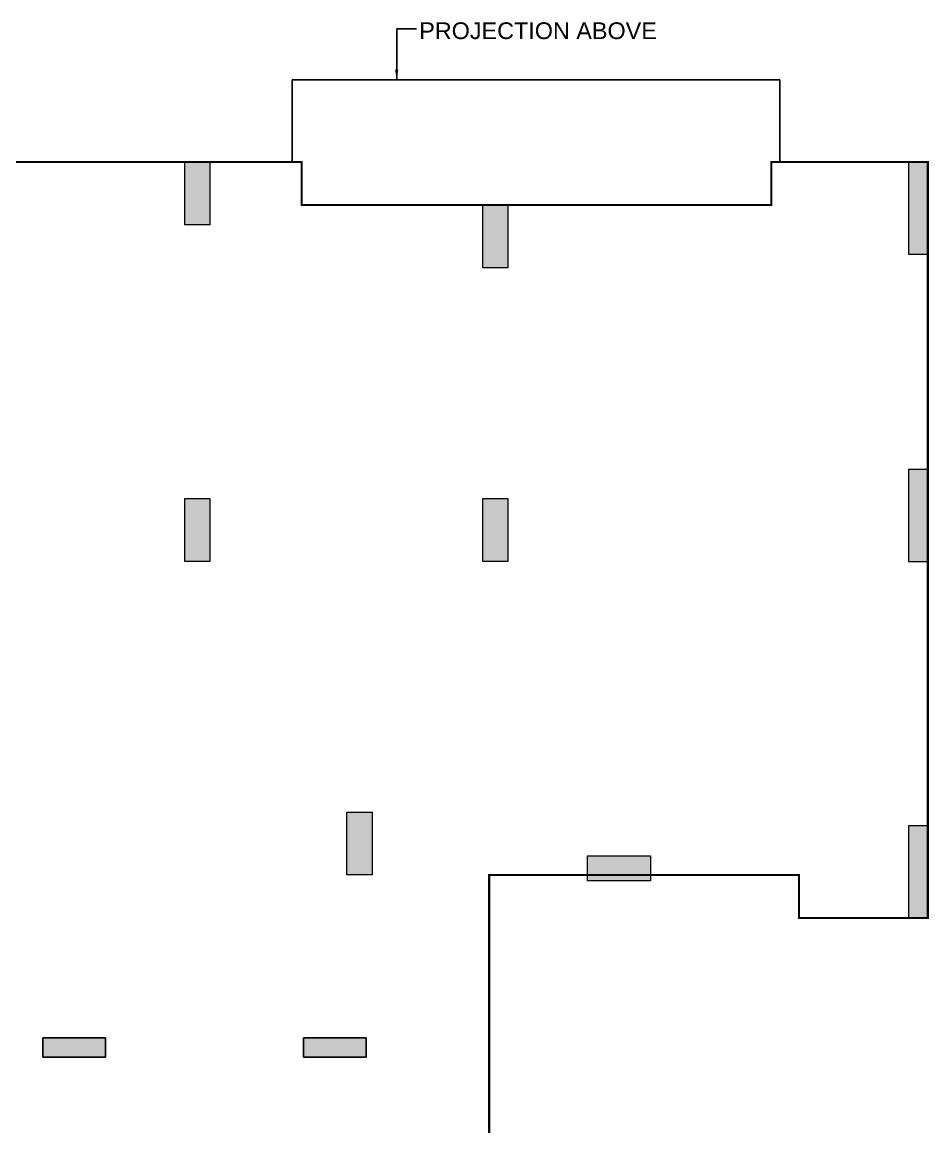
# Model space of a CAD drawing. Header units: millimetres. Extents: x 1123469 to 1752051, y -126924 to 196924.
# Drawn here: x 1319193 to 1330034, y 141770 to 154983 of the extents above; entities that cross this region are included whole.
import ezdxf

# ---------------------------------------------------------------- set-up
doc = ezdxf.new("R2010")
doc.units = ezdxf.units.MM
doc.header["$LTSCALE"] = 500
doc.header["$MEASUREMENT"] = 0
doc.linetypes.add('HIDDEN', pattern=[0.375, 0.25, -0.125])
for name, color, linetype in [('COLUMN', 1, 'Continuous'), ('Cornice', 252, 'Continuous'), ('TEXT-RM NAME', 6, 'Continuous')]:
    doc.layers.add(name, color=color, linetype=linetype)
doc.styles.add('D50', font='arial.ttf', dxfattribs={"width": 0.8})
doc.styles.get("Standard").update_dxf_attribs({"font": 'arial.ttf'})
doc.dimstyles.new('INNER DIM', dxfattribs={"dimtxt": 200, "dimasz": 120, "dimexe": 25, "dimexo": 25, "dimgap": 12, "dimtad": 1, "dimdec": 0, "dimrnd": 5, "dimzin": 0, "dimdsep": 46, "dimtxsty": 'D50', "dimcen": 0.09, "dimdle": 25, "dimclrt": 6, "dimadec": 0, "dimazin": 0, "dimtfac": 1, "dimtdec": 0, "dimtofl": 0, "dimtmove": 1, "dimatfit": 3, "dimfxl": 75, "dimtolj": 1, "dimtzin": 0, "dimarcsym": 0})

msp = doc.modelspace()

# ---------------------------------------------------------------- hatches: boundary and pattern name
at = {"layer": 'COLUMN', "lineweight": 20, "true_color": 0x969696}
for points in [[(1321436.4, 152558.8), (1321136.4, 152558.8), (1321136.4, 153308.8), (1321436.4, 153308.8)], [(1329791.4, 152208.8), (1330021.4, 152208.8), (1330021.4, 153308.8), (1329791.4, 153308.8)], [(1325001.4, 152043.8), (1324701.4, 152043.8), (1324701.4, 152793.8), (1325001.4, 152793.8)], [(1329791.4, 148533.8), (1330021.4, 148533.8), (1330021.4, 149633.8), (1329791.4, 149633.8)], [(1321436.4, 148533.8), (1321136.4, 148533.8), (1321136.4, 149283.8), (1321436.4, 149283.8)], [(1325001.4, 148533.8), (1324701.4, 148533.8), (1324701.4, 149283.8), (1325001.4, 149283.8)], [(1323076.5, 145533.8), (1323376.5, 145533.8), (1323376.5, 144783.8), (1323076.5, 144783.8)], [(1329791.4, 144268.8), (1330021.4, 144268.8), (1330021.4, 145368.8), (1329791.4, 145368.8)], [(1325953.9, 144713.8), (1325953.9, 145013.8), (1326703.9, 145013.8), (1326703.9, 144713.8)], [(1319441.7, 142603.9), (1319441.7, 142833.6), (1320191.7, 142833.6), (1320191.7, 142603.9)], [(1319441.7, 142833.6), (1319441.7, 142603.8), (1320191.7, 142603.8), (1320191.7, 142833.6)], [(1322556.4, 142604), (1322556.4, 142833.5), (1323306.4, 142833.5), (1323306.4, 142604)], [(1322556.4, 142833.5), (1322556.4, 142604), (1323306.4, 142604), (1323306.4, 142833.5)]]:
    msp.add_hatch(color=252, dxfattribs=at).paths.add_polyline_path(points)

# ---------------------------------------------------------------- linework, layer by layer
at = {"color": 6, "linetype": 'Continuous', "const_width": 25}
msp.add_lwpolyline([(1324776.4, 140653.7), (1324776.4, 144783.8), (1328481.5, 144783.8), (1328481.5, 144268.8), (1330021.4, 144268.8), (1330021.4, 153308.8), (1328151.4, 153308.8), (1328151.4, 152793.8), (1322536.4, 152793.8), (1322536.4, 153308.8), (1317751.4, 153308.8), (1317751.4, 148718.6)], dxfattribs=at)
at = {"layer": 'COLUMN', "lineweight": 20}
for points in [[(1321436.4, 152558.8), (1321136.4, 152558.8), (1321136.4, 153308.8), (1321436.4, 153308.8)], [(1329791.4, 152208.8), (1330021.4, 152208.8), (1330021.4, 153308.8), (1329791.4, 153308.8)], [(1325001.4, 152043.8), (1324701.4, 152043.8), (1324701.4, 152793.8), (1325001.4, 152793.8)], [(1329791.4, 148533.8), (1330021.4, 148533.8), (1330021.4, 149633.8), (1329791.4, 149633.8)], [(1321436.4, 148533.8), (1321136.4, 148533.8), (1321136.4, 149283.8), (1321436.4, 149283.8)], [(1325001.4, 148533.8), (1324701.4, 148533.8), (1324701.4, 149283.8), (1325001.4, 149283.8)], [(1323076.5, 145533.8), (1323376.5, 145533.8), (1323376.5, 144783.8), (1323076.5, 144783.8)], [(1329791.4, 144268.8), (1330021.4, 144268.8), (1330021.4, 145368.8), (1329791.4, 145368.8)], [(1325953.9, 144713.8), (1325953.9, 145013.8), (1326703.9, 145013.8), (1326703.9, 144713.8)], [(1319441.7, 142603.9), (1319441.7, 142833.6), (1320191.7, 142833.6), (1320191.7, 142603.9)], [(1319441.7, 142833.6), (1319441.7, 142603.8), (1320191.7, 142603.8), (1320191.7, 142833.6)], [(1322556.4, 142604), (1322556.4, 142833.5), (1323306.4, 142833.5), (1323306.4, 142604)], [(1322556.4, 142833.5), (1322556.4, 142604), (1323306.4, 142604), (1323306.4, 142833.5)]]:
    msp.add_lwpolyline(points, close=True, dxfattribs=at)
at = {"layer": 'Cornice', "linetype": 'HIDDEN', "ltscale": 300}
msp.add_lwpolyline([(1322421.4, 153308.8), (1322421.4, 154293.8), (1328251.4, 154293.8), (1328251.4, 153308.8)], dxfattribs=at)

# ---------------------------------------------------------------- texts
at = {"layer": 'TEXT-RM NAME', "insert": (1323940.7, 154979.6), "char_height": 200, "width": 2928.91, "attachment_point": 1}
msp.add_mtext('PROJECTION ABOVE', dxfattribs=at)

# ---------------------------------------------------------------- leaders
at = {"layer": 'TEXT-RM NAME'}
msp.add_leader([(1323671.2, 154293.8), (1323671.2, 154901.3), (1323906.5, 154901.3)], dimstyle='INNER DIM', override={"dimtad": 0}, dxfattribs=at)

doc.saveas('drawing.dxf')
